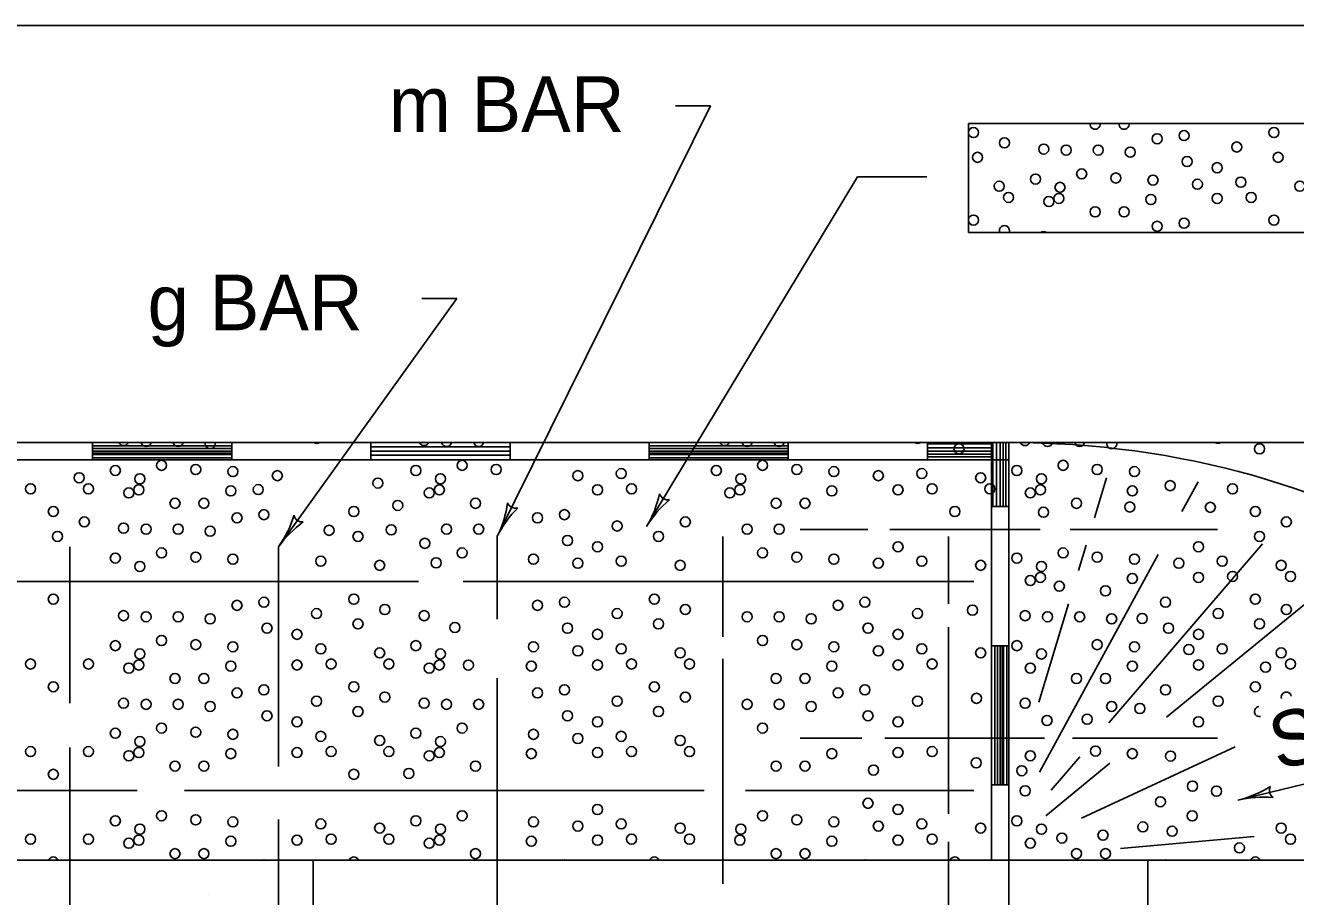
# Model space of a CAD drawing. Extents: x -0.3 to 43.7, y -2.2 to 24.5.
# Drawn here: x 11.82 to 17.53, y 20.57 to 24.48 of the extents above; entities that cross this region are included whole.
import ezdxf

# ---------------------------------------------------------------- set-up
doc = ezdxf.new("R2010")
doc.units = 0
doc.layers.add('1', color=7, linetype='Continuous')
doc.layers.add('5', color=7, linetype='Continuous')

msp = doc.modelspace()

# ---------------------------------------------------------------- linework, layer by layer
at = {"layer": '1'}
for p, q in [((14.9019, 24.119), (13.9441, 22.1854)), ((14.9019, 24.119), (14.7456, 24.119)), ((16.0609, 24.0403), (17.6141, 24.0403)), ((16.0609, 23.5506), (16.0609, 24.0403)), ((15.562, 23.8011), (14.6146, 22.2296)), ((15.8745, 23.8011), (15.562, 23.8011)), ((17.6141, 23.5506), (16.0609, 23.5506)), ((13.7621, 23.2545), (12.9608, 22.1385)), ((13.7621, 23.2545), (13.6058, 23.2545)), ((6.8672, 22.6074), (16.2422, 22.6074)), ((12.1265, 22.6074), (12.1265, 22.5292)), ((12.7515, 22.6074), (12.7515, 22.5292)), ((13.3765, 22.5292), (13.3765, 22.6074)), ((13.3765, 22.6074), (13.3765, 22.5292)), ((14.0015, 22.5292), (14.0015, 22.6074)), ((14.6265, 22.6074), (14.6265, 22.5292)), ((15.2515, 22.6074), (15.2515, 22.5292)), ((15.8765, 22.6074), (15.8765, 22.5292)), ((15.8765, 22.6008), (16.1641, 22.6008)), ((16.1641, 20.7324), (16.1641, 22.6074)), ((16.1706, 22.3198), (16.1706, 22.6074)), ((16.1873, 22.3198), (16.1873, 22.6074)), ((16.2031, 22.3198), (16.2031, 22.6074)), ((16.2164, 22.3198), (16.2164, 22.6074)), ((16.2289, 22.3198), (16.2289, 22.6074)), ((16.2422, 20.7324), (16.2422, 22.6074)), ((16.2422, 22.6074), (20.4245, 22.6074)), ((12.1265, 22.5926), (12.7515, 22.5926)), ((12.1265, 22.5801), (12.7515, 22.5801)), ((12.1265, 22.5683), (12.7515, 22.5683)), ((12.1265, 22.5592), (12.7515, 22.5592)), ((12.1265, 22.553), (12.7515, 22.553)), ((14.0015, 22.5875), (13.3765, 22.5875)), ((14.0015, 22.5683), (13.3765, 22.5683)), ((14.0015, 22.55), (13.3765, 22.55)), ((14.6265, 22.5926), (15.2515, 22.5926)), ((14.6265, 22.5801), (15.2515, 22.5801)), ((14.6265, 22.5683), (15.2515, 22.5683)), ((14.6265, 22.5592), (15.2515, 22.5592)), ((14.6265, 22.553), (15.2515, 22.553)), ((15.8765, 22.5841), (16.1641, 22.5841)), ((15.8765, 22.5683), (16.1641, 22.5683)), ((15.8765, 22.5551), (16.1641, 22.5551)), ((15.8765, 22.5426), (16.1641, 22.5426)), ((6.9453, 22.5292), (16.2422, 22.5292)), ((12.1265, 22.5385), (12.7515, 22.5385)), ((14.6265, 22.5385), (15.2515, 22.5385)), ((16.6266, 22.2685), (16.6808, 22.4488)), ((17.0192, 22.2976), (17.0923, 22.4314)), ((16.1641, 22.3198), (16.2422, 22.3198)), ((15.6091, 22.2167), (15.3047, 22.2167)), ((16.3825, 22.2167), (15.7082, 22.2167)), ((17.1797, 22.2167), (16.518, 22.2167)), ((13.9441, 21.8138), (13.9441, 22.1854)), ((14.9578, 21.7344), (14.9578, 22.1854)), ((15.9716, 21.8833), (15.9716, 22.1854)), ((16.5556, 22.0328), (16.59, 22.1468)), ((16.6923, 21.3486), (17.382, 22.153)), ((12.0233, 21.4367), (12.0233, 22.1385)), ((12.9608, 21.1521), (12.9608, 22.1385)), ((16.3795, 21.1266), (16.9133, 22.1039)), ((16.9503, 21.3737), (17.8629, 22.1182)), ((10.3168, 21.9824), (13.5905, 21.9824)), ((13.7916, 21.9824), (16.0858, 21.9824)), ((16.3777, 21.442), (16.5103, 21.8827)), ((15.9716, 20.9405), (15.9716, 21.7775)), ((16.1641, 21.6948), (16.2422, 21.6948)), ((16.1789, 21.0698), (16.1789, 21.6948)), ((16.1914, 21.0698), (16.1914, 21.6948)), ((16.2031, 21.0698), (16.2031, 21.6948)), ((16.2122, 21.0698), (16.2122, 21.6948)), ((16.2184, 21.0698), (16.2184, 21.6948)), ((16.2329, 21.0698), (16.2329, 21.6948)), ((14.9578, 20.6262), (14.9578, 21.6352)), ((13.9441, 20.3104), (13.9441, 21.5491)), ((17.2715, 21.001), (18.6741, 21.3411)), ((12.0233, 20.3885), (12.0233, 21.2382)), ((15.5826, 21.2792), (15.3047, 21.2792)), ((16.4024, 21.2792), (15.6851, 21.2792)), ((17.1797, 21.2792), (16.5279, 21.2792)), ((16.5695, 20.9205), (17.2585, 21.2404)), ((16.4329, 21.046), (16.5619, 21.1964)), ((16.408, 20.9313), (16.6965, 21.1666)), ((16.1641, 21.0698), (16.2422, 21.0698)), ((8.7105, 21.0449), (12.327, 21.0449)), ((12.5385, 21.0449), (14.8736, 21.0449)), ((15.0587, 21.0449), (16.0858, 21.0449)), ((12.9608, 20.3494), (12.9608, 20.914)), ((16.7446, 20.7846), (17.3443, 20.8387)), ((15.9716, 20.3104), (15.9716, 20.8148)), ((3.8798, 20.7324), (20.4245, 20.7324)), ((13.1172, 16.9824), (13.1172, 20.7324)), ((16.2422, 18.8574), (16.2422, 20.7324)), ((16.8672, 18.4473), (16.8672, 20.7324)), ((12.6483, 20.576), (12.6483, 20.576))]:
    msp.add_line(p, q, dxfattribs=at)
msp.add_lwpolyline([(-0.3037, -2.2199), (43.6966, -2.2199), (43.6966, 24.4803), (-0.3037, 24.4803)], close=True, dxfattribs=at)
for centre, radius, start, end in [((14.1961, 22.482), 0.4887, 328.9152, 347.584), ((14.7106, 22.3888), 0.0391, 197.6898, 279.8065), ((13.5062, 22.4023), 0.4887, 333.6489, 352.3177), ((14.382, 21.9685), 0.4887, 134.9961, 153.6428), ((14.0266, 22.3519), 0.0391, 202.4235, 284.5402), ((15.0331, 21.9773), 0.4887, 130.2624, 148.9091), ((12.5639, 22.4235), 0.4887, 324.324, 342.9927), ((13.0692, 22.2894), 0.0391, 193.0986, 275.2152), ((13.3578, 21.8535), 0.4887, 125.6711, 144.3178), ((14.1961, 22.482), 0.4887, 328.903, 328.9152), ((13.5062, 22.4023), 0.4887, 333.6367, 333.6489), ((12.5639, 22.4235), 0.4887, 324.3117, 324.324), ((17.1563, 21.4759), 0.4887, 283.63, 302.2988), ((17.4521, 21.0447), 0.0391, 152.4046, 234.5213), ((17.1563, 21.4759), 0.4887, 283.6178, 283.63), ((17.3866, 20.5261), 0.4887, 84.9772, 103.6239)]:
    msp.add_arc(centre, radius, start, end, dxfattribs=at)
msp.add_ellipse((16.2422, 20.7323), major_axis=(2.8125, 0), ratio=0.666667, start_param=0, end_param=1.570796, dxfattribs=at)
at = {"layer": '5'}
for centre in [(16.2226, 23.9529), (16.9087, 23.9714), (17.0295, 23.9854), (17.4335, 23.9993), (16.102, 23.8879), (16.3991, 23.925), (16.5001, 23.9204), (16.6441, 23.9204), (16.7881, 23.911), (17.2662, 23.9343), (17.452, 23.8879), (17.0433, 23.8691), (17.1781, 23.8414), (16.362, 23.7904), (16.5697, 23.8135), (16.7231, 23.795), (16.8901, 23.7856), (17.2847, 23.7764), (16.1995, 23.7579), (16.4722, 23.7531), (17.0897, 23.7671), (17.5495, 23.7579), (16.2412, 23.7081), (16.4224, 23.6896), (16.4676, 23.7035), (16.8808, 23.6987), (17.1781, 23.7035), (17.3312, 23.7081), (16.6301, 23.6431), (16.7601, 23.6431), (17.4335, 23.606), (16.9087, 23.5781), (17.0295, 23.5921), (16.0185, 22.5791), (17.3685, 22.5791), (12.2285, 22.4816), (12.4362, 22.5048), (12.5895, 22.4862), (12.7566, 22.4768), (13.5785, 22.4816), (13.7862, 22.5048), (13.9395, 22.4862), (14.5012, 22.4677), (14.9285, 22.4816), (15.1362, 22.5048), (15.2895, 22.4862), (15.4566, 22.4768), (15.8512, 22.4677), (16.2785, 22.4816), (16.4862, 22.5048), (16.6395, 22.4862), (16.8066, 22.4768), (12.066, 22.4491), (12.3387, 22.4443), (12.9562, 22.4583), (13.4081, 22.425), (13.6887, 22.4443), (14.3062, 22.4583), (15.0387, 22.4443), (15.6562, 22.4583), (16.116, 22.4491), (16.3887, 22.4443), (16.967, 22.4135), (11.8476, 22.3993), (12.1076, 22.3993), (12.2889, 22.3808), (12.3341, 22.3948), (12.7472, 22.39), (12.8705, 22.396), (13.6389, 22.3808), (13.6841, 22.3948), (14.3945, 22.3948), (14.5476, 22.3993), (14.9889, 22.3808), (15.0341, 22.3948), (15.4472, 22.39), (15.7445, 22.3948), (15.8976, 22.3993), (16.1576, 22.3993), (16.3389, 22.3808), (16.3841, 22.3948), (16.7972, 22.39), (17.2476, 22.3993), (11.9499, 22.2973), (12.4966, 22.3343), (12.6266, 22.3343), (13.2999, 22.2973), (13.4971, 22.3247), (13.8466, 22.3343), (15.1966, 22.3343), (15.3266, 22.3343), (15.9999, 22.2973), (16.3983, 22.2939), (16.5466, 22.3343), (16.7858, 22.3176), (17.1476, 22.3163), (17.3499, 22.2973), (12.0891, 22.2508), (12.7751, 22.2693), (12.896, 22.2833), (14.1251, 22.2693), (14.246, 22.2833), (14.4826, 22.2323), (14.7891, 22.2508), (17.4891, 22.2508), (11.9685, 22.1858), (12.2656, 22.2229), (12.3666, 22.2183), (12.5106, 22.2183), (12.6545, 22.2089), (13.1888, 22.2128), (13.3185, 22.1858), (13.468, 22.2151), (13.7166, 22.2183), (13.8606, 22.2183), (14.6685, 22.1858), (15.0666, 22.2183), (15.2106, 22.2183), (17.3685, 22.1858), (13.6187, 22.1546), (14.2597, 22.1671), (14.3945, 22.1393), (15.7445, 22.1393), (17.0945, 22.1393), (12.2285, 22.0883), (12.4362, 22.1114), (12.5895, 22.0929), (12.7566, 22.0835), (13.1512, 22.0743), (13.6696, 22.0672), (13.7862, 22.1114), (14.1066, 22.0835), (14.3062, 22.065), (14.5012, 22.0743), (15.1362, 22.1114), (15.2895, 22.0929), (15.4566, 22.0835), (15.6562, 22.065), (15.8512, 22.0743), (16.2785, 22.0883), (16.4862, 22.1114), (16.6395, 22.0929), (16.8066, 22.0835), (17.0062, 22.065), (17.2012, 22.0743), (12.3387, 22.051), (13.416, 22.0558), (14.766, 22.0558), (16.116, 22.0558), (16.3887, 22.051), (17.2476, 22.006), (17.466, 22.0558), (17.5076, 22.006), (16.3389, 21.9875), (16.3841, 22.0014), (16.4694, 21.9617), (16.7972, 21.9966), (17.0945, 22.0014), (11.9499, 21.9039), (12.896, 21.89), (13.2999, 21.9039), (14.246, 21.89), (14.6499, 21.9039), (15.596, 21.89), (16.6766, 21.941), (16.946, 21.89), (17.3499, 21.9039), (12.7751, 21.876), (13.1326, 21.8389), (13.4391, 21.8575), (14.1251, 21.876), (14.4826, 21.8389), (14.7891, 21.8575), (15.4751, 21.876), (15.8326, 21.8389), (16.079, 21.8546), (17.1826, 21.8389), (17.4891, 21.8575), (12.2656, 21.8296), (12.3666, 21.825), (12.5106, 21.825), (12.6545, 21.8156), (13.3185, 21.7925), (13.6156, 21.8296), (13.7541, 21.7768), (14.6685, 21.7925), (15.0666, 21.825), (15.2106, 21.825), (15.3545, 21.8156), (16.3156, 21.8296), (16.4166, 21.825), (16.5606, 21.825), (16.7045, 21.8156), (16.8419, 21.8172), (17.3685, 21.7925), (12.9097, 21.7737), (13.0445, 21.746), (14.2597, 21.7737), (14.3945, 21.746), (15.6097, 21.7737), (15.7445, 21.746), (16.9597, 21.7737), (17.0945, 21.746), (12.2285, 21.695), (12.4362, 21.7181), (12.5895, 21.6996), (12.7566, 21.6902), (13.1512, 21.681), (13.416, 21.6625), (13.5785, 21.695), (14.1066, 21.6902), (14.3062, 21.6716), (14.5012, 21.681), (14.766, 21.6625), (15.1362, 21.7181), (15.2895, 21.6996), (15.4566, 21.6902), (15.6562, 21.6716), (15.8512, 21.681), (16.116, 21.6625), (16.2785, 21.695), (16.6395, 21.6996), (16.8066, 21.6902), (17.0509, 21.6773), (17.2012, 21.681), (17.466, 21.6625), (11.8476, 21.6127), (12.1076, 21.6127), (12.3341, 21.6081), (12.3387, 21.6577), (13.0445, 21.6081), (13.1976, 21.6127), (13.4576, 21.6127), (13.6841, 21.6081), (13.6887, 21.6577), (13.8144, 21.6079), (14.3945, 21.6081), (14.5476, 21.6127), (14.8076, 21.6127), (15.7445, 21.6081), (15.8976, 21.6127), (16.3887, 21.6577), (17.0945, 21.6081), (17.5076, 21.6127), (12.2889, 21.5941), (12.4966, 21.5477), (12.6266, 21.5477), (12.7472, 21.6033), (13.6389, 21.5941), (14.0972, 21.6033), (15.1966, 21.5477), (15.3266, 21.5477), (15.4472, 21.6033), (16.3389, 21.5941), (16.5466, 21.5477), (16.6766, 21.5477), (16.7972, 21.6033), (17.396, 21.5986), (11.9499, 21.5106), (12.896, 21.4966), (13.2999, 21.5106), (14.246, 21.4966), (14.6499, 21.5106), (15.596, 21.4966), (16.946, 21.4966), (17.3499, 21.5106), (12.2656, 21.4362), (12.7751, 21.4827), (13.1326, 21.4456), (13.4391, 21.4641), (13.6156, 21.4362), (14.1251, 21.4827), (14.4826, 21.4456), (14.7891, 21.4641), (15.4751, 21.4827), (15.8326, 21.4456), (16.0971, 21.4585), (16.3156, 21.4362), (17.1826, 21.4456), (12.3666, 21.4316), (12.5106, 21.4316), (12.6545, 21.4223), (12.9097, 21.3804), (13.3185, 21.3991), (13.7166, 21.4316), (13.8606, 21.4316), (14.2597, 21.3804), (14.6685, 21.3991), (15.0666, 21.4316), (15.2106, 21.4316), (15.3545, 21.4223), (15.6097, 21.3804), (16.7045, 21.4223), (16.8308, 21.4127), (12.4362, 21.3248), (13.0445, 21.3527), (13.7862, 21.3248), (14.3945, 21.3527), (15.1362, 21.3248), (15.7445, 21.3527), (16.4138, 21.3588), (16.5941, 21.3645), (17.0945, 21.3527), (12.2285, 21.3016), (12.3387, 21.2643), (12.5895, 21.3062), (12.7566, 21.2968), (13.1512, 21.2877), (13.416, 21.2691), (13.5785, 21.3016), (13.6887, 21.2643), (14.1066, 21.2968), (14.3062, 21.2783), (14.5012, 21.2877), (14.766, 21.2691), (11.8476, 21.2193), (12.1076, 21.2193), (12.3341, 21.2148), (12.7472, 21.21), (13.0445, 21.2148), (13.1976, 21.2193), (13.4576, 21.2193), (13.6841, 21.2148), (14.0972, 21.21), (14.3945, 21.2148), (14.5476, 21.2193), (14.8076, 21.2193), (15.4472, 21.21), (15.7445, 21.2148), (15.8976, 21.2193), (16.6319, 21.2216), (16.7972, 21.21), (12.2889, 21.2008), (12.4966, 21.1543), (12.6266, 21.1543), (13.6389, 21.2008), (13.8466, 21.1543), (15.1966, 21.1543), (15.3266, 21.1543), (16.0961, 21.1689), (16.3389, 21.2008), (16.9691, 21.1991), (11.9499, 21.1173), (13.2999, 21.1173), (13.5471, 21.1212), (15.6344, 21.1365), (16.3004, 21.1335), (16.3156, 21.0429), (17.0676, 21.0641), (17.1755, 21.0417), (15.6097, 20.9871), (16.9232, 20.9941), (12.4362, 20.9314), (13.7862, 20.9314), (14.3945, 20.9593), (15.1362, 20.9314), (15.7445, 20.9593), (17.0665, 20.9306), (12.2285, 20.9083), (12.3387, 20.871), (12.5895, 20.9129), (12.7566, 20.9035), (13.1512, 20.8943), (13.416, 20.8758), (13.5785, 20.9083), (13.6887, 20.871), (14.1066, 20.9035), (14.3062, 20.885), (14.5012, 20.8943), (14.766, 20.8758), (15.0387, 20.871), (15.2895, 20.9129), (15.4566, 20.9035), (15.6562, 20.885), (15.8512, 20.8943), (16.116, 20.8758), (16.2785, 20.9083), (16.3887, 20.871), (16.8448, 20.8811), (17.466, 20.8758), (11.8476, 20.826), (12.1076, 20.826), (12.2889, 20.8075), (12.3341, 20.8214), (12.7472, 20.8166), (13.0445, 20.8214), (13.1976, 20.826), (13.4576, 20.826), (13.6389, 20.8075), (13.6841, 20.8214), (14.0972, 20.8166), (14.3945, 20.8214), (14.5476, 20.826), (14.8076, 20.826), (15.0341, 20.8214), (15.4472, 20.8166), (15.7445, 20.8214), (15.8976, 20.826), (16.3389, 20.8075), (16.4809, 20.8311), (16.6654, 20.844), (16.9759, 20.8614), (17.5076, 20.826), (12.4966, 20.761), (12.6266, 20.761), (13.8466, 20.761), (15.1966, 20.761), (15.3266, 20.761), (16.5466, 20.761), (16.6766, 20.761), (17.2784, 20.7868)]:
    msp.add_circle(centre, 0.0226, dxfattribs=at)
for centre, start, end in [((16.6301, 24.0364), 170.2022, 9.7978), ((16.7601, 24.0364), 170.2022, 9.7978), ((16.0835, 23.9993), 183.1211, 176.8789), ((16.0835, 23.606), 183.1211, 176.8789), ((16.2226, 23.5596), 336.597, 203.403), ((16.3991, 23.5316), 57.0366, 122.9634), ((12.2656, 22.6162), 203.1151, 336.8849), ((12.3666, 22.6116), 190.9305, 349.0695), ((12.5106, 22.6116), 190.9305, 349.0695), ((12.6545, 22.6023), 166.9661, 13.0339), ((13.1326, 22.6256), 233.8743, 306.1257), ((13.6156, 22.6162), 203.1151, 336.8849), ((13.7166, 22.6116), 190.9305, 349.0695), ((13.8606, 22.6116), 190.9305, 349.0695), ((14.9656, 22.6162), 203.1151, 336.8849), ((15.0666, 22.6116), 190.9305, 349.0695), ((15.2106, 22.6116), 190.9305, 349.0695), ((15.8326, 22.6256), 233.8743, 306.1257), ((16.3156, 22.6162), 203.1151, 336.8849), ((16.4166, 22.6116), 190.9305, 349.0695), ((16.5606, 22.6116), 190.9305, 349.0695), ((16.7045, 22.6023), 166.9661, 13.0339), ((17.1826, 22.6256), 233.8743, 306.1257), ((17.4891, 21.4641), 12.0953, 198.0263), ((17.3685, 21.3991), 97.4605, 281.2113), ((11.9499, 20.7239), 21.9092, 158.0908), ((12.896, 20.71), 82.4121, 97.5879), ((13.2999, 20.7239), 21.9092, 158.0908), ((14.246, 20.71), 82.4121, 97.5879), ((14.6499, 20.7239), 21.9092, 158.0908), ((15.596, 20.71), 82.4121, 97.5879), ((15.9999, 20.7239), 21.9092, 158.0908), ((16.946, 20.71), 82.4121, 97.5879), ((17.3499, 20.7239), 21.9092, 158.0908)]:
    msp.add_arc(centre, 0.0226, start, end, dxfattribs=at)

# ---------------------------------------------------------------- texts
at = {"layer": '1'}
for s, p in [('m BAR', (13.4572, 24.0016)), ('g BAR', (12.3734, 23.1113))]:
    msp.add_text(s, height=0.25, dxfattribs=at).set_placement(p)
msp.add_text('SLOPE', height=0.25, rotation=13.6317, dxfattribs=at).set_placement((17.4491, 21.1357))

doc.saveas('drawing.dxf')
